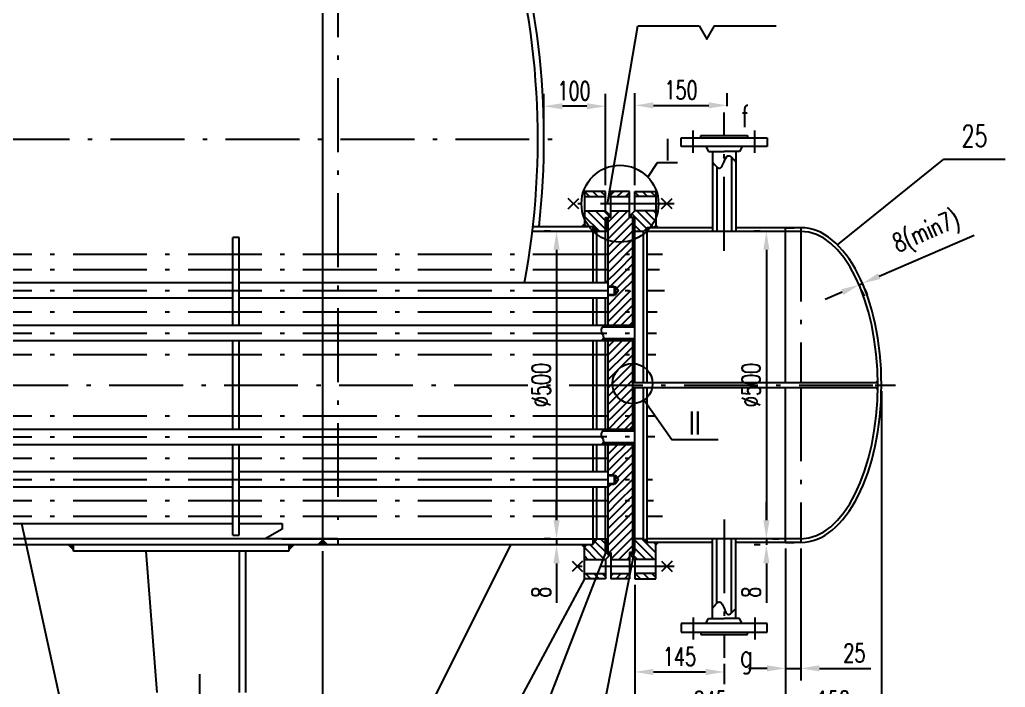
# Model space of a CAD drawing. Extents: x 28446 to 36913, y 3260 to 15560.
# Drawn here: x 30886 to 32490, y 12989 to 14075 of the extents above; entities that cross this region are included whole.
import ezdxf
from ezdxf.enums import TextEntityAlignment as Align

# ---------------------------------------------------------------- set-up
doc = ezdxf.new("R2010")
doc.units = 0
doc.header["$LTSCALE"] = 10
for name, pattern in [('ACAD_ISO02W100', [11, 8, -3]), ('ACAD_ISO10W100', [18.7, 12, -3, 0.7, -3]), ('DASHDOT', [1, 0.5, -0.25, 0, -0.25])]:
    doc.linetypes.add(name, pattern=pattern)
for name, color, linetype in [('2', 1, 'Continuous'), ('ACHSEN', 7, 'DASHDOT'), ('hgjy', 7, 'Continuous'), ('tank', 1, 'Continuous'), ('tankx', 2, 'ACAD_ISO10W100'), ('tanky', 7, 'Continuous'), ('xuxian', 7, 'ACAD_ISO02W100')]:
    doc.layers.add(name, color=color, linetype=linetype)
doc.styles.add('HGCAD', font='gbenor.shx', dxfattribs={"width": 0.75, "bigfont": 'gbcbig.shx'})
doc.styles.add('hzfs', font='simplex.shx', dxfattribs={"width": 0.7, "bigfont": 'hzfs.shx'})
doc.dimstyles.new('HGCAD$0', dxfattribs={"dimscale": 10, "dimtxt": 3.5, "dimasz": 2.5, "dimexe": 1, "dimexo": 1, "dimgap": 1, "dimtad": 1, "dimdec": 0, "dimdsep": 46, "dimtxsty": 'HGCAD', "dimcen": 0, "dimclrd": 4, "dimclre": 4, "dimclrt": 7, "dimadec": 0, "dimazin": 0, "dimtfac": 0.7, "dimtmove": 0, "dimatfit": 0, "dimfxl": 1, "dimarcsym": 0})
pattern_1 = [(135, (26696.84949689986, 1513.647435148539), (-6.735192090801865, -6.735192090801863), [])]

# ---------------------------------------------------------------- blocks, each defined once
blk = doc.blocks.new('*D56')
at = {"layer": 'Defpoints', "color": 0, "linetype": 'ByBlock'}
for p in [(29779.04951781525, 13220.89809403487), (31379.04951781525, 13220.89809403487), (31379.04951781525, 12802.66098819583)]:
    blk.add_point(p, dxfattribs=at)
at = {"layer": 'xuxian', "color": 4, "linetype": 'ByBlock', "lineweight": -2}
for p, q in [((29779.04951781525, 13210.89809403487), (29779.04951781525, 12792.66098819583)), ((31379.04951781525, 13210.89809403487), (31379.04951781525, 12792.66098819583)), ((29804.04951781525, 12802.66098819583), (31354.04951781525, 12802.66098819583))]:
    blk.add_line(p, q, dxfattribs=at)
at = {"layer": 'xuxian', "color": 4, "linetype": 'ByBlock'}
for points in [[(29804.04951781525, 12806.82765486249), (29804.04951781525, 12798.49432152916), (29779.04951781525, 12802.66098819583)], [(31354.04951781525, 12806.82765486249), (31354.04951781525, 12798.49432152916), (31379.04951781525, 12802.66098819583)]]:
    blk.add_solid(points, dxfattribs=at)
at = {"layer": 'xuxian', "color": 7, "linetype": 'ByBlock', "insert": (30579.04951781525, 12830.16098819583), "char_height": 35, "attachment_point": 5, "style": 'HGCAD'}
blk.add_mtext('1600', dxfattribs=at)
blk = doc.blocks.new('*D74')
at = {"color": 4, "lineweight": -2}
for p, q in [((31887.04951781525, 13805.89809403432), (31887.04951781525, 13955.8711850125)), ((32037.04951781525, 13934.39809403432), (32037.04951781525, 13955.8711850125)), ((31917.04951781525, 13935.8711850125), (32007.04951781525, 13935.8711850125))]:
    blk.add_line(p, q, dxfattribs=at)
at = {"color": 4}
for points in [[(31917.04951781525, 13940.8711850125), (31917.04951781525, 13930.8711850125), (31887.04951781525, 13935.8711850125)], [(32007.04951781525, 13940.8711850125), (32007.04951781525, 13930.8711850125), (32037.04951781525, 13935.8711850125)]]:
    blk.add_solid(points, dxfattribs=at)
at = {"layer": 'Defpoints', "color": 0}
for p in [(32037.04951781525, 13935.8711850125), (32037.04951781525, 13924.39809403432), (31887.04951781525, 13795.89809403432)]:
    blk.add_point(p, dxfattribs=at)
at = {"color": 7, "insert": (31962.04951781525, 13960.8711850125), "char_height": 30, "attachment_point": 5, "style": 'hzfs'}
blk.add_mtext('150', dxfattribs=at)
blk = doc.blocks.new('*D75')
at = {"color": 4, "lineweight": -2}
for p, q in [((31887.04951781525, 13155.89809403432), (31887.04951781525, 12994.20774889915)), ((32032.04951781525, 13027.39809403542), (32032.04951781525, 12994.20774889915)), ((31917.04951781525, 13014.20774889915), (32002.04951781525, 13014.20774889915))]:
    blk.add_line(p, q, dxfattribs=at)
at = {"color": 4}
for points in [[(31917.04951781525, 13019.20774889915), (31917.04951781525, 13009.20774889915), (31887.04951781525, 13014.20774889915)], [(32002.04951781525, 13019.20774889915), (32002.04951781525, 13009.20774889915), (32032.04951781525, 13014.20774889915)]]:
    blk.add_solid(points, dxfattribs=at)
at = {"layer": 'Defpoints', "color": 0}
for p in [(31887.04951781525, 13165.89809403432), (32032.04951781525, 13037.39809403542), (32032.04951781525, 13014.20774889915)]:
    blk.add_point(p, dxfattribs=at)
at = {"color": 7, "insert": (31959.54951781525, 13039.20774889915), "char_height": 30, "attachment_point": 5, "style": 'hzfs'}
blk.add_mtext('145', dxfattribs=at)
blk = doc.blocks.new('*D76')
at = {"color": 4, "lineweight": -2}
for p, q in [((32132.04951781525, 13214.89809403432), (32132.04951781525, 12923.15208277715)), ((31887.04951781525, 13155.89809403432), (31887.04951781525, 12923.15208277715)), ((31917.04951781525, 12943.15208277715), (32102.04951781525, 12943.15208277715))]:
    blk.add_line(p, q, dxfattribs=at)
at = {"color": 4}
for points in [[(31917.04951781525, 12948.15208277715), (31917.04951781525, 12938.15208277715), (31887.04951781525, 12943.15208277715)], [(32102.04951781525, 12948.15208277715), (32102.04951781525, 12938.15208277715), (32132.04951781525, 12943.15208277715)]]:
    blk.add_solid(points, dxfattribs=at)
at = {"layer": 'Defpoints', "color": 0}
for p in [(32132.04951781525, 13224.89809403432), (31887.04951781525, 13165.89809403432), (32132.04951781525, 12943.15208277715)]:
    blk.add_point(p, dxfattribs=at)
at = {"color": 7, "insert": (32009.54951781525, 12968.15208277715), "char_height": 30, "attachment_point": 5, "style": 'hzfs'}
blk.add_mtext('245', dxfattribs=at)
blk = doc.blocks.new('*D81')
at = {"color": 4, "linetype": 'ByBlock', "lineweight": -2}
for p, q in [((32132.04951781525, 13214.89809403432), (32132.04951781525, 13000.06954341802)), ((32157.04951781525, 13214.89809403431), (32157.04951781525, 13000.06954341802)), ((32102.04951781525, 13020.06954341802), (32072.04951781525, 13020.06954341802)), ((32132.04951781525, 13020.06954341802), (32157.04951781525, 13020.06954341802)), ((32187.04951781525, 13020.06954341802), (32271.04951781525, 13020.06954341802))]:
    blk.add_line(p, q, dxfattribs=at)
at = {"color": 4, "linetype": 'ByBlock'}
for points in [[(32102.04951781525, 13025.06954341802), (32102.04951781525, 13015.06954341802), (32132.04951781525, 13020.06954341802)], [(32187.04951781525, 13025.06954341802), (32187.04951781525, 13015.06954341802), (32157.04951781525, 13020.06954341802)]]:
    blk.add_solid(points, dxfattribs=at)
at = {"layer": 'Defpoints', "color": 0, "linetype": 'ByBlock'}
for p in [(32132.04951781525, 13224.89809403432), (32157.04951781525, 13224.89809403431), (32157.04951781525, 13020.06954341802)]:
    blk.add_point(p, dxfattribs=at)
at = {"color": 7, "linetype": 'ByBlock', "insert": (32244.04951781525, 13045.06954341802), "char_height": 30, "attachment_point": 5, "style": 'hzfs'}
blk.add_mtext('25', dxfattribs=at)
blk = doc.blocks.new('*D82')
at = {"color": 4, "linetype": 'ByBlock', "lineweight": -2}
for p, q in [((32288.04951781525, 13470.89809403432), (32288.04951781525, 12923.15208277715)), ((32132.04951781525, 12953.15208277715), (32132.04951781525, 12963.15208277715)), ((32258.04951781525, 12943.15208277715), (32162.04951781525, 12943.15208277715))]:
    blk.add_line(p, q, dxfattribs=at)
at = {"color": 4, "linetype": 'ByBlock'}
for points in [[(32162.04951781525, 12948.15208277715), (32162.04951781525, 12938.15208277715), (32132.04951781525, 12943.15208277715)], [(32258.04951781525, 12948.15208277715), (32258.04951781525, 12938.15208277715), (32288.04951781525, 12943.15208277715)]]:
    blk.add_solid(points, dxfattribs=at)
at = {"layer": 'Defpoints', "color": 0, "linetype": 'ByBlock'}
for p in [(32288.04951781525, 13480.89809403432), (32132.04951781525, 12943.15208277715), (32132.04951781525, 12943.15208277715)]:
    blk.add_point(p, dxfattribs=at)
at = {"color": 7, "linetype": 'ByBlock', "insert": (32210.04951781525, 12968.15208277715), "char_height": 30, "attachment_point": 5, "style": 'hzfs'}
blk.add_mtext('158', dxfattribs=at)
blk = doc.blocks.new('*D83')
at = {"color": 4, "linetype": 'ByBlock', "lineweight": -2}
for p, q in [((32284.59592682576, 13658.15026181419), (32438.77113767698, 13724.88858932532)), ((32251.80247692913, 13643.95485395752), (32257.06463917376, 13646.23270333006)), ((32224.27118927713, 13632.03729547338), (32196.73990162513, 13620.11973698926)), ((32255.77499642384, 13634.77775807352), (32259.74751591855, 13625.60066218951)), ((32261.03715866847, 13637.05560744606), (32265.00967816318, 13627.87851156206))]:
    blk.add_line(p, q, dxfattribs=at)
at = {"color": 4, "linetype": 'ByBlock'}
for points in [[(32282.60966707841, 13662.73880975619), (32286.58218657312, 13653.56171387219), (32257.06463917376, 13646.23270333006)], [(32222.28492952977, 13636.62584341539), (32226.25744902448, 13627.44874753139), (32251.80247692913, 13643.95485395752)]]:
    blk.add_solid(points, dxfattribs=at)
at = {"layer": 'Defpoints', "color": 0, "linetype": 'ByBlock'}
for p in [(32251.80247692913, 13643.95485395752), (32257.06463917376, 13646.23270333006), (32257.06463917376, 13646.23270333006)]:
    blk.add_point(p, dxfattribs=at)
at = {"color": 7, "linetype": 'ByBlock', "insert": (32362.39661202332, 13727.63151985925), "char_height": 30, "attachment_point": 5, "rotation": 23.406496593161588, "style": 'hzfs'}
blk.add_mtext('8(min7)', dxfattribs=at)
blk = doc.blocks.new('*D84')
at = {"layer": '2', "color": 4, "linetype": 'ByBlock', "lineweight": -2}
for p, q in [((31739.04951781525, 13890.89809403125), (31739.04951781525, 13954.45344255219)), ((31839.08951781525, 13805.89809403432), (31839.08951781525, 13954.45344255219)), ((31809.08951781525, 13934.45344255219), (31769.04951781525, 13934.45344255219))]:
    blk.add_line(p, q, dxfattribs=at)
at = {"layer": '2', "color": 4, "linetype": 'ByBlock'}
for points in [[(31769.04951781525, 13939.45344255219), (31769.04951781525, 13929.45344255219), (31739.04951781525, 13934.45344255219)], [(31809.08951781525, 13939.45344255219), (31809.08951781525, 13929.45344255219), (31839.08951781525, 13934.45344255219)]]:
    blk.add_solid(points, dxfattribs=at)
at = {"layer": 'Defpoints', "color": 0, "linetype": 'ByBlock'}
for p in [(31739.04951781525, 13934.45344255219), (31739.04951781525, 13880.89809403125), (31839.08951781525, 13795.89809403432)]:
    blk.add_point(p, dxfattribs=at)
at = {"layer": '2', "color": 7, "linetype": 'ByBlock', "insert": (31788.03872769402, 13959.45344255219), "char_height": 30, "attachment_point": 5, "style": 'hzfs'}
blk.add_mtext('100', dxfattribs=at)
blk = doc.blocks.new('*D113')
at = {"color": 4, "linetype": 'ByBlock', "lineweight": -2}
for p, q in [((31749.55414399019, 13731.11224423783), (31739.55414399019, 13731.11224423783)), ((31759.55414399019, 13701.11224423783), (31759.55414399019, 13260.89809402377)), ((31749.55414399019, 13230.89809402377), (31739.55414399019, 13230.89809402377))]:
    blk.add_line(p, q, dxfattribs=at)
at = {"color": 4, "linetype": 'ByBlock'}
for points in [[(31754.55414399019, 13701.11224423783), (31764.55414399019, 13701.11224423783), (31759.55414399019, 13731.11224423783)], [(31754.55414399019, 13260.89809402377), (31764.55414399019, 13260.89809402377), (31759.55414399019, 13230.89809402377)]]:
    blk.add_solid(points, dxfattribs=at)
at = {"layer": 'Defpoints', "color": 0, "linetype": 'ByBlock'}
for p in [(31759.55414399019, 13731.11224423783), (31759.55414399019, 13230.89809402377), (31759.55414399019, 13230.89809402377)]:
    blk.add_point(p, dxfattribs=at)
at = {"color": 7, "linetype": 'ByBlock', "insert": (31734.55414399018, 13481.0051691308), "char_height": 30, "attachment_point": 5, "rotation": 90, "style": 'hzfs'}
blk.add_mtext('%%C500', dxfattribs=at)
blk = doc.blocks.new('*D114')
at = {"color": 4, "linetype": 'ByBlock', "lineweight": -2}
for p, q in [((31759.55414399019, 13260.89809402377), (31759.55414399019, 13290.89809402377)), ((31759.55414399019, 13230.89809402377), (31759.55414399019, 13220.89809403487)), ((31769.55414399019, 13230.89809402377), (31779.55414399019, 13230.89809402377)), ((31749.55414399019, 13220.89809403487), (31739.55414399019, 13220.89809403487)), ((31759.55414399019, 13190.89809403487), (31759.55414399019, 13126.89809403487))]:
    blk.add_line(p, q, dxfattribs=at)
at = {"color": 4, "linetype": 'ByBlock'}
for points in [[(31754.55414399019, 13260.89809402377), (31764.55414399019, 13260.89809402377), (31759.55414399019, 13230.89809402377)], [(31754.55414399019, 13190.89809403487), (31764.55414399019, 13190.89809403487), (31759.55414399019, 13220.89809403487)]]:
    blk.add_solid(points, dxfattribs=at)
at = {"layer": 'Defpoints', "color": 0, "linetype": 'ByBlock'}
for p in [(31759.55414399019, 13230.89809402377), (31759.55414399019, 13220.89809403487), (31759.55414399019, 13220.89809403487)]:
    blk.add_point(p, dxfattribs=at)
at = {"color": 7, "linetype": 'ByBlock', "insert": (31734.55414399019, 13143.89809403488), "char_height": 30, "attachment_point": 5, "rotation": 90, "style": 'hzfs'}
blk.add_mtext('8', dxfattribs=at)
blk = doc.blocks.new('*D115')
at = {"color": 4, "linetype": 'ByBlock', "lineweight": -2}
for p, q in [((32090.91322840375, 13731.11224423783), (32080.91322840375, 13731.11224423783)), ((32100.91322840375, 13701.11224423783), (32100.91322840375, 13260.89809402377)), ((32090.91322840375, 13230.89809402377), (32080.91322840375, 13230.89809402377))]:
    blk.add_line(p, q, dxfattribs=at)
at = {"color": 4, "linetype": 'ByBlock'}
for points in [[(32095.91322840375, 13701.11224423783), (32105.91322840375, 13701.11224423783), (32100.91322840375, 13731.11224423783)], [(32095.91322840375, 13260.89809402377), (32105.91322840375, 13260.89809402377), (32100.91322840375, 13230.89809402377)]]:
    blk.add_solid(points, dxfattribs=at)
at = {"layer": 'Defpoints', "color": 0, "linetype": 'ByBlock'}
for p in [(32100.91322840375, 13731.11224423783), (32100.91322840375, 13230.89809402377), (32100.91322840375, 13230.89809402377)]:
    blk.add_point(p, dxfattribs=at)
at = {"color": 7, "linetype": 'ByBlock', "insert": (32075.91322840374, 13481.0051691308), "char_height": 30, "attachment_point": 5, "rotation": 90, "style": 'hzfs'}
blk.add_mtext('%%C500', dxfattribs=at)
blk = doc.blocks.new('*D116')
at = {"color": 4, "linetype": 'ByBlock', "lineweight": -2}
for p, q in [((32100.91322840375, 13260.89809402377), (32100.91322840375, 13290.89809402377)), ((32100.91322840375, 13230.89809402377), (32100.91322840375, 13220.89809403487)), ((32110.91322840375, 13230.89809402377), (32120.91322840375, 13230.89809402377)), ((32090.91322840375, 13220.89809403487), (32080.91322840375, 13220.89809403487)), ((32100.91322840375, 13190.89809403487), (32100.91322840375, 13126.89809403487))]:
    blk.add_line(p, q, dxfattribs=at)
at = {"color": 4, "linetype": 'ByBlock'}
for points in [[(32095.91322840375, 13260.89809402377), (32105.91322840375, 13260.89809402377), (32100.91322840375, 13230.89809402377)], [(32095.91322840375, 13190.89809403487), (32105.91322840375, 13190.89809403487), (32100.91322840375, 13220.89809403487)]]:
    blk.add_solid(points, dxfattribs=at)
at = {"layer": 'Defpoints', "color": 0, "linetype": 'ByBlock'}
for p in [(32100.91322840375, 13230.89809402377), (32100.91322840375, 13220.89809403487), (32100.91322840375, 13220.89809403487)]:
    blk.add_point(p, dxfattribs=at)
at = {"color": 7, "linetype": 'ByBlock', "insert": (32075.91322840375, 13143.89809403488), "char_height": 30, "attachment_point": 5, "rotation": 90, "style": 'hzfs'}
blk.add_mtext('8', dxfattribs=at)

msp = doc.modelspace()

# ---------------------------------------------------------------- hatches: boundary and pattern name
h = msp.add_hatch()
h.set_pattern_fill('ANSI31', color=256, scale=3, angle=90, style=0)
h.set_pattern_definition(pattern_1)
h.paths.add_polyline_path([(31921.04951781525, 13795.89809403432), (31887.04951781525, 13795.89809403432), (31887.04951781525, 13787.39809403432), (31921.04951781525, 13787.39809403431)])
h.paths.add_polyline_path([(31921.04951781525, 13764.39809403432), (31887.04951781525, 13764.39809403432), (31881.04951781525, 13758.39809403432), (31881.04951781525, 13753.39809403431), (31887.04951781525, 13753.39809403432), (31887.04951781525, 13730.89809403432), (31901.04951781525, 13730.89809403431), (31907.04951781525, 13736.89809403432), (31921.04951781525, 13736.89809403432)])
h.paths.add_polyline_path([(31921.04951781525, 13224.89809403432), (31907.04951781525, 13224.89809403431), (31901.04951781525, 13230.89809403432), (31887.04951781525, 13230.89809403432), (31887.04951781525, 13208.39809403432), (31881.04951781525, 13208.39809403432), (31881.04951781525, 13203.39809403431), (31887.04951781525, 13197.39809403432), (31921.04951781525, 13197.39809403431)])
h.paths.add_polyline_path([(31921.04951781525, 13174.39809403432), (31887.04951781525, 13174.39809403432), (31887.04951781525, 13165.89809403432), (31921.04951781525, 13165.89809403431)])
h.paths.add_polyline_path([(31839.08951781524, 13795.89809403432), (31805.08951781524, 13795.89809403432), (31805.08951781524, 13787.39809403432), (31839.08951781524, 13787.39809403432)])
h = msp.add_hatch()
h.set_pattern_fill('ANSI31', color=256, scale=3, angle=90, style=0)
h.set_pattern_definition(pattern_1)
h.paths.add_polyline_path([(31845.08951781524, 13758.39809403431), (31839.08951781524, 13764.39809403432), (31805.08951781524, 13764.39809403432), (31805.08951781524, 13739.10230541885), (31819.08951781524, 13739.10230541885), (31819.08951781524, 13737.10230541885), (31825.08951781524, 13731.10230541885), (31838.91418745402, 13731.10230541885), (31839.08951781524, 13731.27763578008), (31839.08951781524, 13753.39809403432), (31845.08951781524, 13753.39809403431)])
h.paths.add_polyline_path([(31839.08951781524, 13174.39809403432), (31805.08951781524, 13174.39809403432), (31805.08951781524, 13165.89809403432), (31839.08951781524, 13165.89809403432)])
h.paths.add_polyline_path([(31817.77620064113, 13220.89809403486), (31805.08951781524, 13220.89809403486), (31805.08951781524, 13197.39809403432), (31839.08951781524, 13197.39809403431), (31845.08951781524, 13203.39809403432), (31845.08951781524, 13208.39809403431), (31839.08951781524, 13208.39809403432), (31839.08951781524, 13230.89809402376), (31825.08951781525, 13230.89809402376)])

# ---------------------------------------------------------------- linework, layer by layer
for p, q in [((31847.84936831273, 13790.48053862979), (31853.26692371726, 13795.89809403432)), ((31858.23730789886, 13787.39809403431), (31866.73730789886, 13795.89809403431)), ((31871.70769208047, 13787.39809403431), (31878.28966731776, 13793.98006927161)), ((31843.06811918665, 13745.2881369589), (31862.17807626207, 13764.39809403432)), ((31843.06811918665, 13731.81775277729), (31875.64846044367, 13764.39809403431)), ((31847.84936831273, 13763.53977026658), (31848.70769208047, 13764.39809403431)), ((31839.08951781524, 13749.23814802222), (31843.06811918665, 13753.21674939362)), ((31839.08951781524, 13751.03341763662), (31843.06811918665, 13747.05481626522)), ((31839.08951781524, 13744.74801996168), (31843.06811918665, 13748.72662133308)), ((31839.08951781524, 13746.54328957608), (31843.06811918665, 13742.56468820468)), ((31839.08951781524, 13740.25789190115), (31843.06811918665, 13744.23649327255)), ((31839.08951781524, 13742.05316151555), (31843.06811918665, 13738.07456014415)), ((31839.08951781524, 13735.76776384061), (31843.06811918665, 13739.74636521202)), ((31841.21496947808, 13753.39809403431), (31843.06811918665, 13751.54494432575)), ((31843.06811918665, 13718.34736859569), (31878.28966731776, 13753.5689167268)), ((31843.06811918665, 13704.87698441408), (31883.07091644384, 13744.87978167128)), ((31883.13231507243, 13752.35826604546), (31884.17214306129, 13753.39809403432)), ((31883.13231507243, 13752.40342767391), (31887.11091644384, 13748.4248263025)), ((31883.13231507243, 13747.86813798493), (31887.11091644384, 13751.84673935634)), ((31883.13231507243, 13747.91329961337), (31887.11091644384, 13743.93469824196)), ((31883.13231507243, 13743.3780099244), (31887.11091644384, 13747.3566112958)), ((31883.13231507243, 13743.42317155284), (31887.11091644384, 13739.44457018143)), ((31883.13231507243, 13738.88788186386), (31887.11091644384, 13742.86648323527)), ((31886.62777677256, 13753.39809403431), (31887.11091644384, 13752.91495436303)), ((31839.08951781524, 13737.56303345502), (31843.06811918665, 13733.58443208361)), ((31839.08951781525, 13731.27763578008), (31843.06811918665, 13735.25623715148)), ((31839.08951781524, 13733.07290539448), (31841.26432917541, 13730.89809403431)), ((31843.06811918665, 13691.40660023248), (31883.07091644384, 13731.40939748967)), ((31883.13231507243, 13738.9330434923), (31887.11091644384, 13734.95444212089)), ((31883.13231507243, 13734.39775380333), (31887.11091644384, 13738.37635517473)), ((31883.13231507243, 13734.44291543177), (31886.67713646989, 13730.89809403431)), ((31884.12278336396, 13730.89809403432), (31887.11091644384, 13733.8862271142)), ((31843.06811918665, 13677.93621605087), (31883.07091644384, 13717.93901330807)), ((31847.70038135225, 13669.09809403487), (31883.07091644384, 13704.46862912647)), ((31861.17076553385, 13669.09809403487), (31883.07091644384, 13690.99824494486)), ((31874.64114971545, 13669.09809403487), (31883.07091644384, 13677.52786076326)), ((31839.17076553385, 13647.09809403487), (31861.17076553385, 13669.09809403487)), ((31843.06811918665, 13664.46583186927), (31847.70038135225, 13669.09809403487)), ((31846.5101350813, 13640.96707940072), (31874.64114971545, 13669.09809403487)), ((31857.67731328964, 13638.66387342746), (31883.07091644384, 13664.05747658165)), ((31867.08191807867, 13634.59809403487), (31883.07091644384, 13650.58709240005)), ((31843.06811918665, 13642.03138632973), (31853.54179478105, 13642.03138632973)), ((31843.06811918665, 13610.58429514286), (31867.08191807866, 13634.59809403487)), ((31843.06811918665, 13627.16480174001), (31853.54179478105, 13627.16480174001)), ((31846.05230226026, 13600.09809403487), (31880.55230226026, 13634.59809403487)), ((31859.52268644187, 13600.09809403487), (31881.52268644187, 13622.09809403487)), ((31843.06811918665, 13597.11391096125), (31846.05230226026, 13600.09809403487)), ((31843.06811918665, 13583.64352677965), (31859.52268644187, 13600.09809403487)), ((31850.89307062347, 13577.99809403487), (31872.99307062347, 13600.09809403487)), ((31864.36345480507, 13577.99809403487), (31883.07091644384, 13596.70555567364)), ((31872.99307062347, 13600.09809403487), (31883.07091644384, 13610.17593985524)), ((31877.83383898668, 13577.99809403487), (31883.07091644384, 13583.23517149203)), ((31843.06811918665, 13543.23237423484), (31852.83383898667, 13552.99809403487)), ((31844.20422316829, 13530.89809403487), (31866.30422316827, 13552.99809403487)), ((31857.67460734989, 13530.89809403487), (31879.77460734989, 13552.99809403487)), ((31871.14499153149, 13530.89809403487), (31883.07091644384, 13542.82401894722)), ((31843.06811918665, 13529.76199005323), (31844.20422316829, 13530.89809403487)), ((31843.06811918665, 13516.29160587163), (31857.67460734989, 13530.89809403487)), ((31843.06811918665, 13502.82122169002), (31871.14499153149, 13530.89809403486)), ((31843.06811918665, 13489.35083750842), (31883.07091644384, 13529.35363476562)), ((31848.0857598947, 13480.89809403487), (31883.07091644384, 13515.88325058401)), ((31861.5561440763, 13480.89809403487), (31883.07091644384, 13502.41286640241)), ((31875.02652825791, 13480.89809403487), (31883.07091644384, 13488.9424822208)), ((31843.06811918665, 13475.88045332682), (31848.0857598947, 13480.89809403487)), ((31843.06811918665, 13462.41006914521), (31861.5561440763, 13480.89809403487)), ((31843.06811918665, 13448.93968496361), (31875.02652825791, 13480.89809403487)), ((31843.06811918665, 13435.46930078201), (31883.07091644384, 13475.4720980392)), ((31851.96729662111, 13430.89809403487), (31883.07091644384, 13462.0017138576)), ((31865.43768080272, 13430.89809403487), (31883.07091644384, 13448.53132967599)), ((31878.90806498432, 13430.89809403487), (31883.07091644384, 13435.06094549439)), ((31843.06811918665, 13421.9989166004), (31851.96729662111, 13430.89809403487)), ((31843.33768080267, 13408.79809403481), (31865.43768080272, 13430.89809403487)), ((31856.80806498427, 13408.79809403481), (31878.90806498432, 13430.89809403487)), ((31870.27844916586, 13408.79809403481), (31883.07091644384, 13421.59056131279)), ((31877.83383898668, 13408.89809403487), (31883.07091644384, 13414.13517149203)), ((31843.06811918665, 13381.58776405559), (31845.27844916586, 13383.79809403481)), ((31843.06811918665, 13368.11737987399), (31858.74883334748, 13383.79809403481)), ((31850.31921752913, 13361.89809403487), (31872.21921752908, 13383.79809403481)), ((31863.78960171073, 13361.89809403487), (31883.07091644384, 13381.17940876798)), ((31843.06811918665, 13354.64699569238), (31850.31921752913, 13361.89809403486)), ((31843.06811918665, 13341.17661151078), (31863.78960171073, 13361.89809403487)), ((31849.12897125818, 13333.76707940071), (31877.25998589233, 13361.89809403487)), ((31877.25998589233, 13361.89809403487), (31883.07091644384, 13367.70902458637)), ((31843.06811918665, 13300.76545896597), (31883.07091644384, 13340.76825622316)), ((31858.76546725574, 13329.93319121667), (31883.07091644384, 13354.23864040477)), ((31882.20075425554, 13339.89809403487), (31883.07091644384, 13340.76825622316)), ((31843.06811918665, 13334.83138632972), (31853.54179478105, 13334.83138632972)), ((31848.67113843714, 13292.89809403486), (31883.07091644384, 13327.29787204156)), ((31843.06811918665, 13314.23584314757), (31849.86138470807, 13321.02910866902)), ((31843.06811918665, 13319.96480174001), (31853.54179478105, 13319.96480174001)), ((31862.14152261875, 13292.89809403486), (31883.07091644384, 13313.82748785996)), ((31843.06811918665, 13287.29507478436), (31848.67113843714, 13292.89809403486)), ((31843.06811918665, 13273.82469060276), (31862.14152261875, 13292.89809403486)), ((31843.06811918664, 13260.35430642115), (31875.61190680035, 13292.89809403487)), ((31875.61190680035, 13292.89809403487), (31883.07091644384, 13300.35710367835)), ((31843.06811918664, 13246.88392223955), (31883.07091644384, 13286.88671949675)), ((31843.06811918665, 13233.41353805795), (31883.07091644384, 13273.41633531515)), ((31843.06811918665, 13219.94315387634), (31883.07091644384, 13259.94595113354)), ((31844.99344352622, 13208.39809403431), (31883.07091644384, 13246.47556695194)), ((31839.08951781524, 13228.72328267415), (31841.26432917541, 13230.89809403432)), ((31839.08951781525, 13230.51855228855), (31843.06811918665, 13226.53995091714)), ((31839.08951781524, 13224.23315461362), (31843.06811918665, 13228.21175598502)), ((31847.84936831273, 13197.78363463923), (31883.07091644384, 13233.00518277034)), ((31883.13231507243, 13227.35327263686), (31886.67713646989, 13230.89809403432)), ((31883.13231507243, 13227.3984342653), (31887.11091644384, 13223.4198328939)), ((31883.13231507243, 13222.86314457633), (31887.11091644384, 13226.84174594774)), ((31884.12278336396, 13230.89809403432), (31887.11091644384, 13227.90996095443)), ((31839.08951781525, 13226.02842422801), (31843.06811918665, 13222.04982285661)), ((31839.08951781525, 13219.74302655308), (31843.06811918665, 13223.72162792448)), ((31839.08951781525, 13221.53829616748), (31843.06811918665, 13217.55969479608)), ((31839.08951781525, 13215.25289849254), (31843.06811918665, 13219.23149986395)), ((31839.08951781524, 13217.04816810695), (31843.06811918665, 13213.06956673554)), ((31839.08951781524, 13210.76277043201), (31843.06811918665, 13214.74137180341)), ((31839.08951781524, 13212.55804004641), (31843.06811918665, 13208.57943867501)), ((31860.93421189053, 13197.39809403542), (31883.07091644384, 13219.53479858873)), ((31883.13231507243, 13222.90830620477), (31887.11091644384, 13218.92970483336)), ((31883.13231507243, 13218.37301651579), (31887.11091644384, 13222.3516178872)), ((31883.13231507243, 13218.41817814423), (31887.11091644384, 13214.43957677283)), ((31883.13231507243, 13213.88288845526), (31887.11091644384, 13217.86148982667)), ((31883.13231507243, 13213.9280500837), (31887.11091644384, 13209.94944871229)), ((31883.13231507243, 13209.39276039473), (31887.11091644384, 13213.37136176613)), ((31841.21496947809, 13208.39809403432), (31843.06811918665, 13210.25124374288)), ((31874.40459607213, 13197.39809403542), (31878.28966731776, 13201.28316528104)), ((31883.13231507243, 13209.43792202316), (31884.17214306128, 13208.39809403432)), ((31886.62777677256, 13208.39809403432), (31887.11091644384, 13208.8812337056)), ((31847.84936831273, 13170.84286627602), (31851.40459607214, 13174.39809403542)), ((31856.37498025264, 13165.89809403431), (31864.87498025374, 13174.39809403542)), ((31869.84536443424, 13165.89809403432), (31878.28966731776, 13174.34239691783))]:
    msp.add_line(p, q)
at = {"color": 1}
for p, q in [((31233.06811918665, 13577.99809403487), (31233.06811918665, 13721.19317693538)), ((31243.06811918665, 13721.19317693538), (31233.06811918665, 13721.19317693538)), ((31243.06811918665, 13577.99809403487), (31243.06811918665, 13721.19317693538)), ((31233.06811918664, 13408.79809403483), (31233.06811918665, 13552.99809403487)), ((31243.06811918665, 13408.79809403483), (31243.06811918665, 13552.99809403487)), ((31233.06811918664, 13236.94439380286), (31233.06811918664, 13383.79809403482)), ((31243.06811918664, 13236.94439380286), (31243.06811918665, 13383.79809403482)), ((31817.77620064112, 13220.89809403487), (31825.08951781525, 13230.89809402377))]:
    msp.add_line(p, q, dxfattribs=at)
for points in [[(31835.39667278158, 13577.99809403487), (31832.17938876837, 13569.41867038081), (31835.9561501721, 13558.37233764606), (31833.50826165679, 13552.99809403487)], [(31835.39667278158, 13408.79809403481), (31832.17938876837, 13400.21867038076), (31835.9561501721, 13389.172337646), (31833.50826165679, 13383.79809403481)]]:
    msp.add_spline(points, degree=3)
for points in [[(31886.13161406462, 13577.99809403487), (31883.07091644385, 13580.28717221939), (31880.76640589988, 13577.99809403487)], [(31886.13161406462, 13552.99809403487), (31883.07091644385, 13550.70901585034), (31880.76640589988, 13552.99809403487), (31880.76640589988, 13552.99809403486)], [(32282.03351679112, 13484.89809403487), (32277.0709959294, 13484.89809403487), (32281.96020700099, 13490.34684572924)], [(32282.03351679112, 13476.89809403487), (32277.0709959294, 13476.89809403487), (32281.96020700099, 13471.4493423405)], [(31886.13161406462, 13408.89809403487), (31883.07091644385, 13411.18717221939), (31880.76640589988, 13408.89809403486), (31880.76640589988, 13408.89809403487)], [(31886.13161406462, 13383.89809403486), (31883.07091644385, 13381.60901585034), (31880.76640589988, 13383.89809403487), (31880.76640589988, 13383.89809403486)]]:
    msp.add_solid(points)
at = {"layer": '2'}
for p, q in [((32002.35019257892, 13868.89809403432), (32006.69435873031, 13860.59852988872)), ((32061.74884305158, 13868.89809403432), (32057.40467690019, 13860.59852988872)), ((32006.69435873031, 13860.59852988872), (32032.04951781525, 13860.59852988872)), ((32057.40467690019, 13860.59852988872), (32032.04951781525, 13860.59852988872)), ((32002.35019257892, 13092.89809403542), (32006.69435873031, 13101.19765818101)), ((32006.69435873031, 13101.19765818101), (32032.04951781525, 13101.19765818101)), ((32057.40467690019, 13101.19765818101), (32032.04951781525, 13101.19765818101)), ((32061.74884305158, 13092.89809403542), (32057.40467690019, 13101.19765818101))]:
    msp.add_line(p, q, dxfattribs=at)
at = {"layer": '2', "linetype": 'ByBlock'}
for p, q in [((30633.06811918665, 13255.89809403487), (31233.06811918664, 13255.89809403487)), ((31243.06811918664, 13255.89809403487), (31313.06811918665, 13255.89809403487)), ((31313.06811918665, 13246.71536900906), (31285.67179529406, 13230.89809403487)), ((31313.06811918665, 13255.89809403486), (31313.06811918665, 13246.71536900906)), ((31233.06811918665, 13236.94439380286), (31243.06811918664, 13236.94439380286))]:
    msp.add_line(p, q, dxfattribs=at)
at = {"layer": 'ACHSEN', "linetype": 'ByBlock'}
for p, q in [((31907.92764064483, 13819.22697209058), (31923.98876327198, 13842.83467396478)), ((31923.98876327198, 13842.83467396478), (31956.3801694107, 13842.83467396478))]:
    msp.add_line(p, q, dxfattribs=at)
msp.add_circle((31862.78101430662, 13775.89809403432), 62.57483154861232, dxfattribs=at)
at = {"layer": 'hgjy'}
msp.add_lwpolyline([(31901.94647836866, 13456.56263063007), (31947.35089605243, 13392.27056573572), (32022.35089605243, 13392.27056573572)], dxfattribs=at)
msp.add_circle((31883.07091644384, 13483.29018081339), 32.7207698072561, dxfattribs=at)
at = {"layer": 'tank'}
for p, q in [((31379.04951781525, 14540.89809403487), (31379.04951781525, 13220.89809403487)), ((31994.04951781525, 13882.89809403432), (31994.04951781525, 13886.89809403432)), ((31994.04951781525, 13886.89809403432), (32070.04951781525, 13886.89809403432)), ((32070.04951781525, 13886.89809403432), (32070.04951781525, 13882.89809403432)), ((31962.04951781525, 13868.89809403432), (31962.04951781525, 13882.89809403432)), ((31962.04951781525, 13882.89809403432), (32102.04951781525, 13882.89809403432)), ((32102.04951781525, 13868.89809403432), (31962.04951781525, 13868.89809403432)), ((32102.04951781525, 13882.89809403432), (32102.04951781525, 13868.89809403432)), ((32013.04951781526, 13860.59852988873), (32013.04951781525, 13730.89809403432)), ((32044.04951781525, 13851.65993659895), (32044.04951781525, 13730.89809403432)), ((32051.04951781526, 13860.59852988873), (32051.04951781525, 13730.89809403432)), ((32020.04951781525, 13836.13625146967), (32020.04951781525, 13730.89809403432)), ((31839.08951781524, 13795.89809403432), (31805.08951781524, 13795.89809403432)), ((31805.08951781524, 13795.89809403432), (31805.08951781524, 13739.10230541885)), ((31839.08951781524, 13764.39809403432), (31839.08951781524, 13795.89809403432)), ((31878.28966731776, 13795.89809403432), (31847.84936831273, 13795.89809403432)), ((31847.84936831273, 13753.39809403432), (31847.84936831273, 13795.89809403432)), ((31878.28966731776, 13753.39809403432), (31878.28966731776, 13795.89809403432)), ((31887.04951781525, 13764.39809403432), (31887.04951781525, 13795.89809403432)), ((31887.04951781525, 13795.89809403432), (31921.04951781525, 13795.89809403432)), ((31921.04951781525, 13795.89809403432), (31921.04951781525, 13736.89809403432)), ((31805.08951781524, 13787.39809403432), (31839.08951781524, 13787.39809403432)), ((31847.84936831273, 13787.39809403432), (31878.28966731776, 13787.39809403432)), ((31921.04951781525, 13787.39809403432), (31887.04951781525, 13787.39809403432)), ((31805.08951781524, 13764.39809403432), (31839.08951781524, 13764.39809403432)), ((31845.08951781524, 13758.39809403432), (31839.08951781524, 13764.39809403432)), ((31845.08951781524, 13753.39809403432), (31845.08951781524, 13758.39809403432)), ((31847.84936831273, 13764.39809403432), (31878.28966731776, 13764.39809403432)), ((31881.04951781525, 13758.39809403432), (31887.04951781525, 13764.39809403432)), ((31881.04951781525, 13753.39809403432), (31881.04951781525, 13758.39809403432)), ((31921.04951781525, 13764.39809403432), (31887.04951781525, 13764.39809403432)), ((31839.08951781524, 13647.09809403487), (31839.08951781524, 13753.39809403432)), ((31839.08951781524, 13753.39809403432), (31845.08951781524, 13753.39809403432)), ((31843.06811918665, 13753.39809403432), (31843.06811918665, 13634.59809403487)), ((31847.84936831273, 13753.39809403432), (31845.08951781524, 13753.39809403432)), ((31881.04951781525, 13753.39809403432), (31878.28966731776, 13753.39809403432)), ((31887.04951781525, 13753.39809403432), (31881.04951781525, 13753.39809403432)), ((31883.07091644384, 13753.39809403432), (31883.07091644386, 13577.99809403487)), ((31887.04951781525, 13484.89809403487), (31887.04951781525, 13753.39809403432)), ((31720.30265977615, 13731.11224423783), (31843.06811918665, 13731.11224423782)), ((31721.22216572596, 13739.10230541885), (31819.08951781524, 13739.10230541885)), ((31819.08951781524, 13647.09809403487), (31819.08951781524, 13739.10230541885)), ((31825.08951781524, 13731.10230541885), (31819.08951781524, 13739.10230541885)), ((31819.08951781524, 13737.10230541885), (31825.08951781524, 13731.10230541885)), ((31825.08951781524, 13647.09809403487), (31825.08951781524, 13731.10230541885)), ((31901.04951781525, 13730.89809403432), (31883.07091644384, 13730.89809403432)), ((31907.04951781525, 13736.89809403432), (31901.04951781525, 13730.89809403432)), ((31901.04951781525, 13484.89809403487), (31901.04951781525, 13730.89809403432)), ((32013.04951781525, 13736.89809403432), (31907.04951781525, 13736.89809403432)), ((31921.04951781525, 13736.89809403432), (31907.04951781525, 13736.89809403432)), ((31907.04951781525, 13484.89809403487), (31907.04951781525, 13736.89809403432)), ((32157.04951781525, 13730.89809403432), (31907.04951781525, 13730.89809403432)), ((32157.04951781525, 13736.89809403432), (32051.04951781525, 13736.89809403432)), ((32132.04951781525, 13736.89809403432), (32146.04951781525, 13736.89809403432)), ((32132.04951781525, 13484.89809403487), (32132.04951781525, 13736.89809403432)), ((31233.06811918665, 13647.09809403487), (30633.06811918665, 13647.09809403487)), ((31740.26894447557, 13647.09809403487), (31243.06811918665, 13647.09809403487)), ((31843.06811918666, 13647.09809403487), (31740.26894447557, 13647.09809403487)), ((31843.06811918665, 13640.96707940072), (31856.03997622723, 13640.96707940072)), ((31843.06811918665, 13634.59809403487), (31843.06811918665, 13577.99809403487)), ((31843.06811918665, 13628.22910866902), (31856.03997622723, 13628.22910866902)), ((31853.54179478105, 13642.03138632973), (31853.54179478105, 13627.16480174001)), ((31856.03997622723, 13628.22910866902), (31856.03997622723, 13640.96707940072)), ((31856.03997622723, 13640.96707940072), (31860.5676545637, 13634.59809403487)), ((31860.5676545637, 13634.59809403487), (31856.03997622723, 13628.22910866902)), ((31233.06811918665, 13622.09809403487), (30633.06811918665, 13622.09809403487)), ((31740.26894447557, 13622.09809403487), (31243.06811918665, 13622.09809403487)), ((31843.06811918665, 13622.09809403487), (31740.26894447557, 13622.09809403487)), ((31819.08951781524, 13577.99809403487), (31819.08951781524, 13622.09809403487)), ((31825.08951781524, 13577.99809403487), (31825.08951781524, 13622.09809403487)), ((31839.08951781525, 13577.99809403487), (31839.08951781525, 13622.09809403487)), ((31886.13161406462, 13577.99809403487), (29851.13161406459, 13577.99809403487)), ((31886.13161406462, 13574.96156827247), (31833.61761088226, 13574.96156827247)), ((31886.13161406462, 13577.99809403487), (31886.13161406462, 13552.99809403487)), ((31886.13161406462, 13552.99809403487), (29851.13161406459, 13552.99809403487)), ((31819.08951781525, 13408.79809403481), (31819.08951781524, 13552.99809403487)), ((31825.08951781525, 13408.79809403481), (31825.08951781524, 13552.99809403487)), ((31886.13161406462, 13556.03461979727), (31835.28888390396, 13556.03461979727)), ((31839.08951781524, 13408.79809403481), (31839.08951781525, 13552.99809403487)), ((31843.06811918665, 13552.99809403487), (31843.06811918665, 13408.79809403481)), ((31883.07091644384, 13552.99809403487), (31883.07091644384, 13408.79809403481)), ((31883.07091644384, 13484.89809403487), (32282.03351679111, 13484.89809403487)), ((31883.07091644384, 13476.89809403487), (32282.03351679112, 13476.89809403487)), ((31887.04951781525, 13208.39809403432), (31887.04951781525, 13476.89809403487)), ((31901.04951781525, 13230.89809403432), (31901.04951781525, 13476.89809403487)), ((31907.04951781525, 13224.89809403432), (31907.04951781525, 13476.89809403487)), ((32132.04951781525, 13224.89809403432), (32132.04951781525, 13476.89809403487)), ((31886.13161406462, 13408.79809403481), (29851.13161406459, 13408.79809403484)), ((31886.13161406462, 13405.86156827247), (31833.61761088226, 13405.86156827247)), ((31886.13161406462, 13408.89809403487), (31886.13161406461, 13383.89467213374)), ((31886.13161406462, 13386.93461979727), (31835.28888390396, 13386.93461979727)), ((31843.06811918666, 13386.93461979727), (31843.06811918665, 13339.89809403487)), ((31886.13161406461, 13383.89467213374), (29851.13161406459, 13383.79917338192)), ((31819.08951781524, 13339.89809403487), (31819.08951781525, 13383.89490479891)), ((31825.08951781525, 13339.89809403487), (31825.08951781525, 13383.89518636771)), ((31839.08951781524, 13339.89809403487), (31839.08951781524, 13383.79809403481)), ((31883.07091644384, 13383.79809403481), (31883.07091644384, 13339.89809403487)), ((31233.06811918664, 13339.89809403486), (30633.06811918665, 13339.89809403487)), ((31843.06811918665, 13339.89809403486), (31243.06811918665, 13339.89809403487)), ((31843.06811918665, 13339.89809403487), (31843.06811918665, 13208.39809403432)), ((31883.07091644384, 13339.89809403487), (31883.07091644384, 13208.39809403432)), ((31843.06811918665, 13333.76707940071), (31856.03997622723, 13333.76707940071)), ((31853.54179478105, 13334.83138632972), (31853.54179478105, 13319.96480174001)), ((31856.03997622723, 13321.02910866902), (31856.03997622723, 13333.76707940071)), ((31856.03997622723, 13333.76707940071), (31860.5676545637, 13327.39809403487)), ((31860.5676545637, 13327.39809403487), (31856.03997622723, 13321.02910866902)), ((31233.06811918665, 13314.89809403487), (30633.06811918665, 13314.89809403487)), ((31843.06811918664, 13314.89809403486), (31243.06811918665, 13314.89809403487)), ((31819.08951781524, 13222.69388265088), (31819.08951781524, 13314.89809403487)), ((31825.08951781525, 13230.89809402376), (31825.08951781525, 13314.89809403487)), ((31839.08951781524, 13208.39809403432), (31839.08951781524, 13314.89809403487)), ((31843.06811918665, 13321.02910866902), (31856.03997622723, 13321.02910866902)), ((31379.04951781525, 13230.89809403487), (29779.04951781525, 13230.89809403487)), ((31312.77612937796, 13230.89809402376), (31843.06811918664, 13230.89809402377)), ((31404.04951781525, 13230.89809403487), (31379.04951781525, 13230.89809403487)), ((31901.04951781525, 13230.89809403432), (31883.07091644384, 13230.89809403432)), ((31907.04951781525, 13224.89809403432), (31901.04951781525, 13230.89809403432)), ((32157.04951781525, 13230.92794116247), (31907.04951781525, 13230.92794116247)), ((32013.04951781525, 13101.19765818101), (32013.04951781525, 13230.89809403542)), ((32020.04951781525, 13125.65993660006), (32020.04951781525, 13230.89809403542)), ((32044.04951781525, 13110.13625147078), (32044.04951781525, 13230.89809403542)), ((32051.04951781525, 13101.19765818101), (32051.04951781525, 13230.89809403542)), ((31379.04951781525, 13220.89809403487), (30607.54951781525, 13220.89809403487)), ((30974.04951781525, 13210.89809403487), (30974.04951781525, 13220.89809403487)), ((31324.04951781525, 13210.89809403487), (30974.04951781525, 13210.89809403487)), ((31109.93301296088, 12980.89809403487), (31092.06893529098, 13210.89809403487)), ((31244.04951781525, 12980.89809403487), (31244.04951781525, 13210.89809403487)), ((31254.04951781525, 12980.89809403487), (31254.04951781525, 13210.89809403487)), ((31324.04951781525, 13220.89809403487), (31324.04951781525, 13210.89809403487)), ((31817.77620064112, 13220.89809403487), (31379.04951781525, 13220.89809403487)), ((31805.08951781524, 13165.89809403432), (31805.08951781525, 13220.89809403487)), ((32013.04951781525, 13224.89809403432), (31907.04951781525, 13224.89809403432)), ((31921.04951781525, 13224.89809403432), (31907.04951781525, 13224.89809403432)), ((31921.04951781525, 13165.89809403432), (31921.04951781525, 13224.89809403432)), ((32157.04951781525, 13224.89809403432), (32051.04951781525, 13224.89809403431)), ((32132.04951781525, 13224.89809403432), (32146.04951781525, 13224.89809403432)), ((31805.08951781524, 13197.39809403432), (31839.08951781524, 13197.39809403432)), ((31839.08951781524, 13208.39809403432), (31845.08951781524, 13208.39809403432)), ((31845.08951781524, 13203.39809403432), (31839.08951781524, 13197.39809403432)), ((31839.08951781524, 13197.39809403432), (31839.08951781524, 13165.89809403432)), ((31845.08951781524, 13208.39809403432), (31845.08951781524, 13203.39809403432)), ((31847.84936831273, 13208.39809403432), (31845.08951781524, 13208.39809403432)), ((31847.84936831273, 13208.39809403432), (31847.84936831273, 13165.89809403432)), ((31847.84936831273, 13197.39809403542), (31878.28966731776, 13197.39809403542)), ((31881.04951781525, 13208.39809403432), (31878.28966731776, 13208.39809403432)), ((31878.28966731776, 13208.39809403432), (31878.28966731776, 13165.89809403432)), ((31881.04951781525, 13208.39809403432), (31881.04951781525, 13203.39809403432)), ((31887.04951781525, 13208.39809403432), (31881.04951781525, 13208.39809403432)), ((31881.04951781525, 13203.39809403432), (31887.04951781525, 13197.39809403432)), ((31887.04951781525, 13197.39809403432), (31887.04951781525, 13165.89809403432)), ((31921.04951781525, 13197.39809403432), (31887.04951781525, 13197.39809403432)), ((31805.08951781524, 13174.39809403432), (31839.08951781524, 13174.39809403432)), ((31839.08951781524, 13165.89809403432), (31805.08951781524, 13165.89809403432)), ((31847.84936831273, 13174.39809403542), (31878.28966731776, 13174.39809403542)), ((31878.28966731776, 13165.89809403432), (31847.84936831273, 13165.89809403432)), ((31921.04951781525, 13174.39809403432), (31887.04951781525, 13174.39809403432)), ((31887.04951781525, 13165.89809403432), (31921.04951781525, 13165.89809403432)), ((31962.04951781525, 13092.89809403542), (31962.04951781525, 13078.89809403542)), ((32102.04951781525, 13092.89809403542), (31962.04951781525, 13092.89809403542)), ((32102.04951781525, 13078.89809403542), (32102.04951781525, 13092.89809403542)), ((31962.04951781525, 13078.89809403542), (32102.04951781525, 13078.89809403542)), ((31994.04951781525, 13078.89809403542), (31994.04951781525, 13074.89809403542)), ((31994.04951781525, 13074.89809403542), (32070.04951781525, 13074.89809403542)), ((32070.04951781525, 13074.89809403542), (32070.04951781525, 13078.89809403542))]:
    msp.add_line(p, q, dxfattribs=at)
for centre, major_axis, ratio, start_param in [((31404.04951781525, 13880.89809403487), (0, 660), 0.5075757575757576, 4.495858824673266), ((31404.04951781525, 13880.89809403487), (0, 650), 0.5, 4.344450870942236), ((32157.04951781525, 13480.89809403432), (0, 256), 0.51171875, 3.141592653589793), ((32157.04951781525, 13480.89809403432), (0, 250), 0.5, 3.141592653589793)]:
    msp.add_ellipse(centre, major_axis=major_axis, ratio=ratio, start_param=start_param, end_param=6.283185307179586, dxfattribs=at)
at = {"layer": 'tankx'}
for p, q in [((31404.04951781525, 14540.89809403487), (31404.04951781525, 13220.89809403487)), ((32032.04951781525, 13699.39809403432), (32032.04951781525, 13924.39809403432)), ((31982.04951781525, 13858.89809403432), (31982.04951781525, 13894.89809403432)), ((32082.04951781525, 13858.89809403432), (32082.04951781525, 13894.89809403432)), ((29351.26738851178, 13880.89809403125), (31754.48012953391, 13880.89809403125)), ((31951.04951781525, 13775.89809403432), (31774.51251079798, 13775.89809403432)), ((31795.57479918948, 13767.41281266008), (31778.60423644101, 13784.38337540855)), ((31778.60423644101, 13767.41281266008), (31795.57479918948, 13784.38337540855)), ((31930.56423644101, 13767.41281266008), (31947.53479918948, 13784.38337540855)), ((31947.53479918948, 13767.41281266008), (31930.56423644101, 13784.38337540855)), ((32157.04951781525, 13736.89809403432), (32157.04951781525, 13484.89809403487)), ((29851.1316140646, 13693.89809403487), (31932.01027859697, 13693.89809403487)), ((29851.1316140646, 13669.09809403487), (31927.00864926154, 13669.09809403487)), ((29851.13161406459, 13634.59809403487), (31935.14743501377, 13634.59809403487)), ((29851.13161406459, 13600.09809403487), (31923.00835452515, 13600.09809403487)), ((29851.13161406459, 13565.49809403486), (31922.39158273328, 13565.49809403487)), ((29851.13161406459, 13530.89809403487), (31920.8813745887, 13530.89809403487)), ((29536.00347728632, 13480.89809403487), (32319.01906370644, 13480.89809403487)), ((32157.04951781525, 13476.89809403487), (32157.04951781525, 13224.89809403432)), ((32278.01906370644, 13480.89809403487), (32303.66288297453, 13480.89809403487)), ((29851.13161406459, 13430.89809403486), (31919.22527340562, 13430.89809403487)), ((29851.13161406459, 13396.40602801255), (31919.23019263201, 13397.11943009787)), ((29851.13161406459, 13361.89809403486), (31884.40725150685, 13361.89809403487)), ((29851.13161406459, 13327.39809403487), (31915.92713461479, 13327.39809403487)), ((29851.13161406459, 13292.89809403487), (31917.49697930248, 13292.89809403487)), ((29851.13161406456, 13267.89809403486), (31932.01027859693, 13267.89809403452)), ((32032.04951781525, 13262.39809403542), (32032.04951781525, 13037.39809403542)), ((31784.80179474883, 13194.38337540855), (31801.77235749731, 13177.41281266008)), ((31801.77235749731, 13194.38337540855), (31784.80179474883, 13177.41281266008)), ((31930.56423644101, 13194.38337540855), (31947.53479918948, 13177.41281266008)), ((31947.53479918948, 13194.38337540855), (31930.56423644101, 13177.41281266008)), ((31951.04951781525, 13185.89809403432), (31781.80362545412, 13185.89809403432)), ((31982.04951781525, 13102.89809403542), (31982.04951781525, 13066.89809403542)), ((32082.04951781525, 13102.89809403542), (32082.04951781525, 13066.89809403542)), ((31179.04951781525, 13010.89809403487), (31179.04951781525, 12940.89809403487))]:
    msp.add_line(p, q, dxfattribs=at)
at = {"layer": 'tanky', "linetype": 'ByBlock'}
for p, q in [((31842.71399820785, 13775.89809403431), (31891.73849983313, 14065.22477287411)), ((31891.73849983313, 14065.22477287411), (31991.73849983313, 14065.22477287411)), ((31891.73849983313, 14065.22477287411), (31991.73849983313, 14065.22477287411)), ((32216.33366045609, 13709.18319382068), (32389.52248698761, 13848.52571003788)), ((32389.52248698761, 13848.52571003788), (32489.52248698761, 13848.52571003788)), ((30888.97210057268, 13255.89809403486), (31068.70411430611, 12438.95947487319)), ((31684.61063403657, 13220.89809403487), (31294.7787950048, 12438.95947487319)), ((31840.69180583529, 13212.36505845206), (31541.546093558, 12438.95947487319)), ((31886.2404456402, 13212.50089096249), (31734.84205195762, 12438.95947487319)), ((31805.08951781524, 13165.89809403432), (31415.25767878348, 12438.95947487319))]:
    msp.add_line(p, q, dxfattribs=at)
msp.add_lwpolyline([(31991.73849983313, 14065.22477287411), (32004.23849983313, 14043.57477287411), (32016.73849983313, 14065.22477287411), (32116.73849983313, 14065.22477287411)], dxfattribs=at)
at = {"layer": 'tanky'}
for points in [[(32013.04951781525, 13843.89809403432), (32025.71618448192, 13833.89809403432), (32038.38285114858, 13853.89809403432), (32051.04951781525, 13843.89809403432)], [(32013.04951781525, 13117.89809403542), (32025.71618448192, 13127.89809403542), (32038.38285114858, 13107.89809403542), (32051.04951781525, 13117.89809403542)]]:
    msp.add_spline(points, degree=3, dxfattribs=at)
for points in [[(31809.88951781525, 13739.10230541885), (31805.08951781524, 13745.10230541885), (31799.08951781524, 13739.10230541885)], [(31916.24951781525, 13736.89809403432), (31921.04951781525, 13742.89809403432), (31927.04951781525, 13736.89809403432)], [(31819.08951781524, 13739.10230541885), (31819.08951781524, 13731.10230541885), (31825.08951781524, 13731.10230541885)], [(31907.04951781525, 13736.89809403432), (31907.04951781525, 13730.89809403432), (31901.04951781525, 13730.89809403432)], [(31379.04951781525, 13230.89809403487), (31389.04951781525, 13220.89809403487), (31369.04951781525, 13220.89809403487)], [(31819.08951781524, 13222.69388265088), (31819.08951781525, 13230.89809402376), (31825.08951781525, 13230.89809402376)], [(31907.04951781525, 13224.89809403432), (31907.04951781525, 13230.89809403432), (31901.04951781525, 13230.89809403432)], [(31809.88951781525, 13220.89809403487), (31805.08951781525, 13214.89809403487), (31799.08951781525, 13220.89809403487)], [(31916.24951781525, 13224.89809403432), (31921.04951781525, 13218.89809403432), (31927.04951781525, 13224.89809403432)]]:
    msp.add_solid(points, dxfattribs=at)
at = {"layer": 'xuxian'}
for points in [[(30974.04951781525, 13210.89809403487), (30974.04951781525, 13220.89809403487), (30964.04951781525, 13220.89809403487)], [(31324.04951781525, 13210.89809403487), (31324.04951781525, 13220.89809403487), (31334.04951781525, 13220.89809403487)]]:
    msp.add_solid(points, dxfattribs=at)

# ---------------------------------------------------------------- texts
at = {"layer": 'hgjy', "style": 'hzfs', "width": 0.75}
for s, p in [('f', (32066.34305150559, 13918.14995124998)), ('I', (31939.8973986908, 13863.8753428028)), ('g', (32068.15338450576, 13034.49803648062))]:
    msp.add_text(s, height=35, dxfattribs=at).set_placement(p, align=Align.MIDDLE)
msp.add_text('II', height=37.5, dxfattribs=at).set_placement((31984.36055169272, 13400.60642873218), align=Align.CENTER)
at = {"layer": 'tanky', "linetype": 'ByBlock', "style": 'hzfs', "width": 0.7}
msp.add_text('25', height=35, dxfattribs=at).set_placement((32439.52248698761, 13868.52571003788), align=Align.CENTER)

# ---------------------------------------------------------------- dimensions: what is measured, and where the dimension line sits
dim = msp.add_linear_dim(base=(32037.04951781525, 13935.8711850125), p1=(31887.04951781525, 13795.89809403432), p2=(32037.04951781525, 13924.39809403432), dimstyle='HGCAD$0', override={"dimtxt": 3, "dimasz": 3, "dimexe": 2, "dimzin": 0, "dimtxsty": 'hzfs'})
dim.commit()
dim.dimension.update_dxf_attribs({"geometry": '*D74', "text_midpoint": (31962.04951781525, 13935.8711850125), "dimtype": 160})
at = {"linetype": 'ByBlock'}
dim = msp.add_aligned_dim(p1=(32251.80247692913, 13643.95485395752), p2=(32257.06463917376, 13646.23270333006), distance=0, text='8(min7)', dimstyle='HGCAD$0', override={"dimtxt": 3, "dimasz": 3, "dimexe": 2, "dimzin": 0, "dimtxsty": 'hzfs'}, dxfattribs=at)
dim.commit()
dim.dimension.update_dxf_attribs({"geometry": '*D83', "text_midpoint": (32362.39661202332, 13727.63151985925)})
for base, p1, p2, text, picture, middle in [((31759.55414399019, 13230.89809402377), (31759.55414399019, 13731.11224423783), (31759.55414399019, 13230.89809402377), '%%C<>', '*D113', (31734.55414399018, 13481.0051691308)), ((32100.91322840375, 13230.89809402377), (32100.91322840375, 13731.11224423783), (32100.91322840375, 13230.89809402377), '%%C<>', '*D115', (32075.91322840374, 13481.0051691308)), ((31759.55414399019, 13220.89809403487), (31759.55414399019, 13230.89809402377), (31759.55414399019, 13220.89809403487), '8', '*D114', (31734.55414399019, 13143.89809403488)), ((32100.91322840375, 13220.89809403487), (32100.91322840375, 13230.89809402377), (32100.91322840375, 13220.89809403487), '8', '*D116', (32075.91322840375, 13143.89809403488))]:
    dim = msp.add_linear_dim(base=base, p1=p1, p2=p2, angle=90, text=text, dimstyle='HGCAD$0', override={"dimtxt": 3, "dimasz": 3, "dimexe": 2, "dimzin": 0, "dimtxsty": 'hzfs'}, dxfattribs=at)
    dim.commit()
    dim.dimension.update_dxf_attribs({"geometry": picture, "text_midpoint": middle})
dim = msp.add_linear_dim(base=(32132.04951781525, 12943.15208277715), p1=(32288.04951781525, 13480.89809403432), p2=(32132.04951781525, 12943.15208277715), text='158', dimstyle='HGCAD$0', override={"dimtxt": 3, "dimasz": 3, "dimexe": 2, "dimzin": 0, "dimtxsty": 'hzfs'}, dxfattribs=at)
dim.commit()
dim.dimension.update_dxf_attribs({"geometry": '*D82', "text_midpoint": (32210.04951781525, 12968.15208277715)})
for base, p2, picture, middle in [((32132.04951781525, 12943.15208277715), (32132.04951781525, 13224.89809403432), '*D76', (32009.54951781525, 12968.15208277715)), ((32032.04951781525, 13014.20774889915), (32032.04951781525, 13037.39809403542), '*D75', (31959.54951781525, 13039.20774889915))]:
    dim = msp.add_linear_dim(base=base, p1=(31887.04951781525, 13165.89809403432), p2=p2, dimstyle='HGCAD$0', override={"dimtxt": 3, "dimasz": 3, "dimexe": 2, "dimzin": 0, "dimtxsty": 'hzfs'})
    dim.commit()
    dim.dimension.update_dxf_attribs({"geometry": picture, "text_midpoint": middle})
dim = msp.add_linear_dim(base=(32157.04951781525, 13020.06954341802), p1=(32132.04951781525, 13224.89809403432), p2=(32157.04951781525, 13224.89809403431), dimstyle='HGCAD$0', override={"dimtxt": 3, "dimasz": 3, "dimexe": 2, "dimzin": 0, "dimtxsty": 'hzfs'}, dxfattribs=at)
dim.commit()
dim.dimension.update_dxf_attribs({"geometry": '*D81', "text_midpoint": (32244.04951781525, 13045.06954341802)})
at = {"layer": '2', "linetype": 'ByBlock'}
dim = msp.add_linear_dim(base=(31739.04951781525, 13934.45344255219), p1=(31839.08951781525, 13795.89809403432), p2=(31739.04951781525, 13880.89809403125), dimstyle='HGCAD$0', override={"dimtxt": 3, "dimasz": 3, "dimexe": 2, "dimzin": 0, "dimtxsty": 'hzfs'}, dxfattribs=at)
dim.commit()
dim.dimension.update_dxf_attribs({"geometry": '*D84', "text_midpoint": (31788.03872769402, 13934.45344255219), "dimtype": 160})
at = {"layer": 'xuxian', "linetype": 'ByBlock'}
dim = msp.add_linear_dim(base=(31379.04951781525, 12802.66098819583), p1=(29779.04951781525, 13220.89809403487), p2=(31379.04951781525, 13220.89809403487), dimstyle='HGCAD$0', dxfattribs=at)
dim.commit()
dim.dimension.update_dxf_attribs({"geometry": '*D56', "text_midpoint": (30579.04951781525, 12802.66098819583), "dimtype": 160})

doc.saveas('drawing.dxf')
